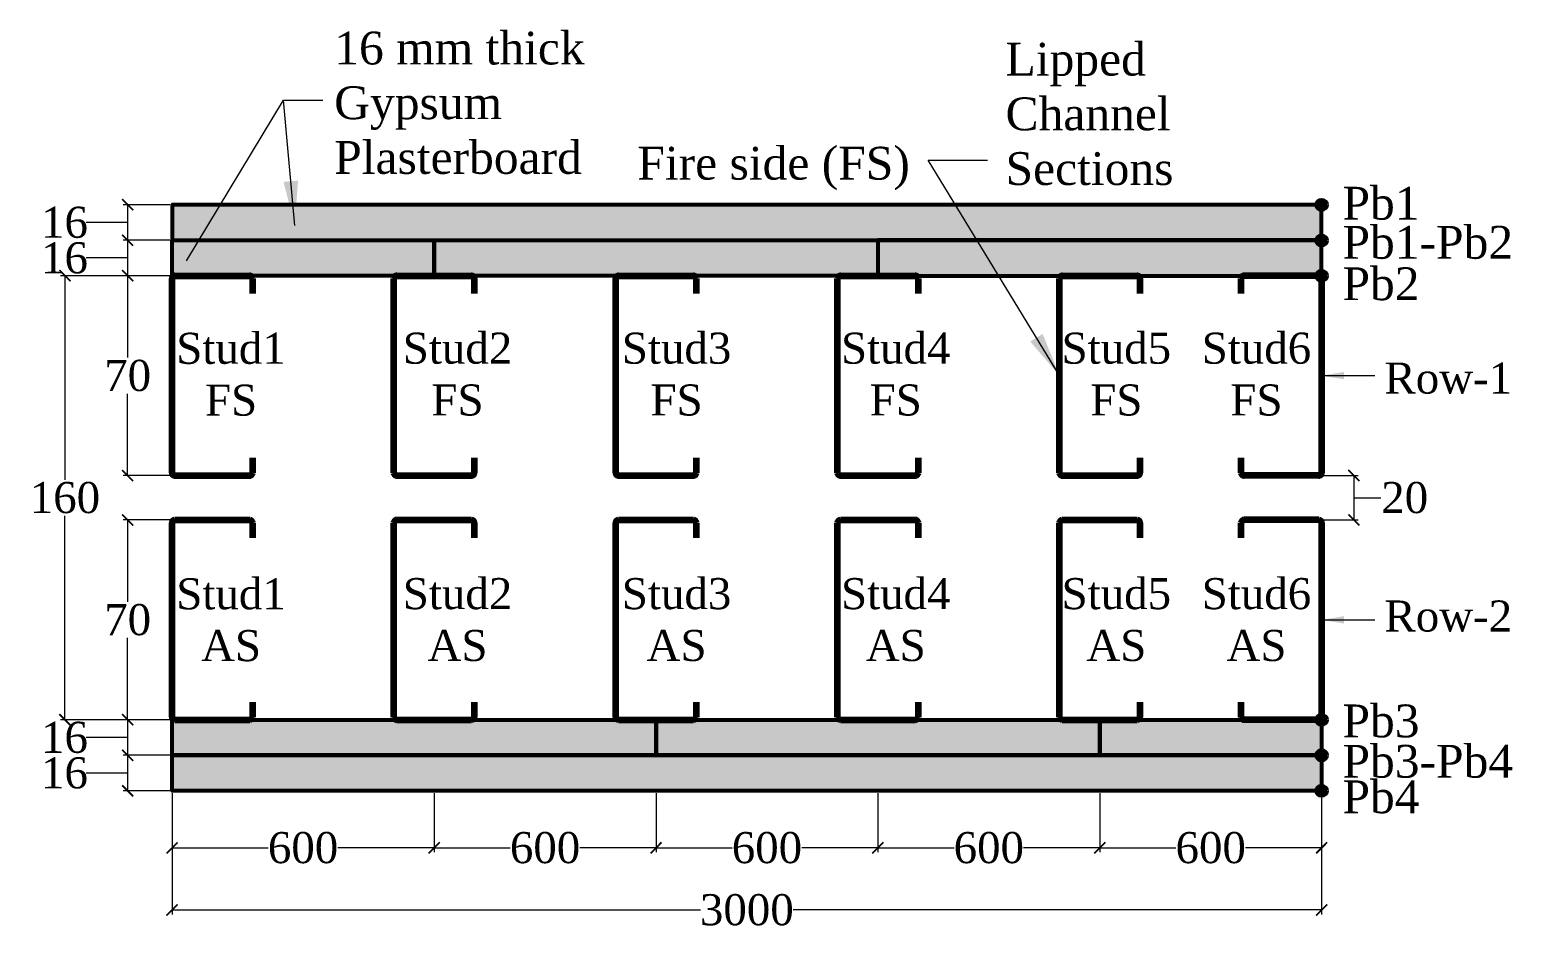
# Model space of a CAD drawing. Header units: millimetres. Extents: x 1095 to 7419, y -378 to 5598.
# Drawn here: x 4760 to 5428, y 315 to 721 of the extents above; entities that cross this region are included whole.
import ezdxf

# ---------------------------------------------------------------- set-up
doc = ezdxf.new("R2010")
doc.units = ezdxf.units.MM
doc.header["$PDMODE"] = 34
doc.layers.get('0').update_dxf_attribs({"lineweight": 9})
doc.layers.get('Defpoints').update_dxf_attribs({"color": 255})
doc.styles.get("Standard").update_dxf_attribs({"font": 'times.ttf'})
doc.dimstyles.new('Times new roman', dxfattribs={"dimtxt": 14, "dimasz": 5, "dimexe": 2, "dimexo": 1, "dimgap": 1, "dimtad": 0, "dimtih": 1, "dimtoh": 1, "dimtxsty": 'Standard', "dimblk": 'ARCHTICK', "dimcen": 0, "dimclrd": 256, "dimclre": 256, "dimadec": 0, "dimazin": 0, "dimtfac": 1, "dimtmove": 0, "dimatfit": 3, "dimfxl": 1, "dimlwd": -1, "dimlwe": -1, "dimarcsym": 0})

# ---------------------------------------------------------------- blocks, each defined once
blk = doc.blocks.new('Stud')
at = {"lineweight": 120}
for p, q in [((4631.49, 1757.6), (4665.24, 1757.6)), ((4630.24, 1668.85), (4630.24, 1756.35)), ((4666.49, 1756.35), (4666.49, 1749.6)), ((4666.49, 1675.6), (4666.49, 1668.85)), ((4631.49, 1667.6), (4665.24, 1667.6))]:
    blk.add_line(p, q, dxfattribs=at)
for centre, start, end in [((4631.49, 1756.35), 90, 180), ((4665.24, 1756.35), 0, 90), ((4631.49, 1668.85), 180, 270), ((4665.24, 1668.85), 270, 0)]:
    blk.add_arc(centre, 1.25, start, end, dxfattribs=at)
blk = doc.blocks.new('_ArchTick')
at = {"color": 0, "linetype": 'ByBlock', "const_width": 0.15}
blk.add_lwpolyline([(-0.5, -0.5), (0.5, 0.5)], dxfattribs=at)
blk = doc.blocks.new('*D135')
at = {"transparency": 16777216}
for p, q in [((4822.9, 610.03), (4801.9, 610.03)), ((4803.9, 610.03), (4803.9, 573.17)), ((4803.9, 520.03), (4803.9, 556.88)), ((4822.9, 520.03), (4801.9, 520.03))]:
    blk.add_line(p, q, dxfattribs=at)
at = {"layer": 'Defpoints', "color": 0, "lineweight": 53, "transparency": 16777216}
for p in [(4823.9, 610.03), (4803.9, 520.03), (4823.9, 520.03)]:
    blk.add_point(p, dxfattribs=at)
at = {"transparency": 16777216, "xscale": 5, "yscale": 5, "zscale": 5}
for p, rotation in [((4803.9, 610.03), 90), ((4803.9, 520.03), 270)]:
    blk.add_blockref('_ArchTick', p, dxfattribs=dict(at, rotation=rotation))
at = {"color": 0, "lineweight": 53, "transparency": 16777216, "insert": (4803.9, 565.03), "char_height": 14, "attachment_point": 5}
blk.add_mtext('70', dxfattribs=at)
blk = doc.blocks.new('*D136')
at = {"transparency": 16777216}
for p, q in [((4822.9, 626.03), (4801.9, 626.03)), ((4803.9, 626.03), (4803.9, 610.03)), ((4787.16, 618.03), (4785.16, 618.03)), ((4803.9, 618.03), (4787.16, 618.03)), ((4822.9, 610.03), (4801.9, 610.03))]:
    blk.add_line(p, q, dxfattribs=at)
at = {"layer": 'Defpoints', "color": 0, "lineweight": 53, "transparency": 16777216}
for p in [(4823.9, 626.03), (4803.9, 610.03), (4823.9, 610.03)]:
    blk.add_point(p, dxfattribs=at)
at = {"transparency": 16777216, "xscale": 5, "yscale": 5, "zscale": 5}
for p, rotation in [((4803.9, 626.03), 90), ((4803.9, 610.03), 270)]:
    blk.add_blockref('_ArchTick', p, dxfattribs=dict(at, rotation=rotation))
at = {"color": 0, "lineweight": 53, "transparency": 16777216, "insert": (4775.44, 618.03), "char_height": 14, "attachment_point": 5}
blk.add_mtext('16', dxfattribs=at)
blk = doc.blocks.new('*D137')
at = {"transparency": 16777216}
for p, q in [((4822.9, 642.03), (4801.9, 642.03)), ((4803.9, 642.03), (4803.9, 626.03)), ((4787.16, 634.03), (4785.16, 634.03)), ((4803.9, 634.03), (4787.16, 634.03)), ((4822.9, 626.03), (4801.9, 626.03))]:
    blk.add_line(p, q, dxfattribs=at)
at = {"layer": 'Defpoints', "color": 0, "lineweight": 53, "transparency": 16777216}
for p in [(4823.9, 642.03), (4803.9, 626.03), (4823.9, 626.03)]:
    blk.add_point(p, dxfattribs=at)
at = {"transparency": 16777216, "xscale": 5, "yscale": 5, "zscale": 5}
for p, rotation in [((4803.9, 642.03), 90), ((4803.9, 626.03), 270)]:
    blk.add_blockref('_ArchTick', p, dxfattribs=dict(at, rotation=rotation))
at = {"color": 0, "lineweight": 53, "transparency": 16777216, "insert": (4775.44, 634.03), "char_height": 14, "attachment_point": 5}
blk.add_mtext('16', dxfattribs=at)
blk = doc.blocks.new('*D138')
at = {"transparency": 16777216}
for p, q in [((4822.9, 394.03), (4801.9, 394.03)), ((4803.9, 394.03), (4803.9, 378.03)), ((4787.16, 386.03), (4785.16, 386.03)), ((4803.9, 386.03), (4787.16, 386.03)), ((4822.9, 378.03), (4801.9, 378.03))]:
    blk.add_line(p, q, dxfattribs=at)
at = {"layer": 'Defpoints', "color": 0, "lineweight": 53, "transparency": 16777216}
for p in [(4823.9, 394.03), (4803.9, 378.03), (4823.9, 378.03)]:
    blk.add_point(p, dxfattribs=at)
at = {"transparency": 16777216, "xscale": 5, "yscale": 5, "zscale": 5}
for p, rotation in [((4803.9, 394.03), 90), ((4803.9, 378.03), 270)]:
    blk.add_blockref('_ArchTick', p, dxfattribs=dict(at, rotation=rotation))
at = {"color": 0, "lineweight": 53, "transparency": 16777216, "insert": (4775.44, 386.03), "char_height": 14, "attachment_point": 5}
blk.add_mtext('16', dxfattribs=at)
blk = doc.blocks.new('*D139')
at = {"transparency": 16777216}
for p, q in [((4822.9, 410.03), (4801.9, 410.03)), ((4803.9, 410.03), (4803.9, 394.03)), ((4787.16, 402.03), (4785.16, 402.03)), ((4803.9, 402.03), (4787.16, 402.03)), ((4822.9, 394.03), (4801.9, 394.03))]:
    blk.add_line(p, q, dxfattribs=at)
at = {"layer": 'Defpoints', "color": 0, "lineweight": 53, "transparency": 16777216}
for p in [(4823.9, 410.03), (4803.9, 394.03), (4823.9, 394.03)]:
    blk.add_point(p, dxfattribs=at)
at = {"transparency": 16777216, "xscale": 5, "yscale": 5, "zscale": 5}
for p, rotation in [((4803.9, 410.03), 90), ((4803.9, 394.03), 270)]:
    blk.add_blockref('_ArchTick', p, dxfattribs=dict(at, rotation=rotation))
at = {"color": 0, "lineweight": 53, "transparency": 16777216, "insert": (4775.44, 402.03), "char_height": 14, "attachment_point": 5}
blk.add_mtext('16', dxfattribs=at)
blk = doc.blocks.new('*D148')
at = {"transparency": 16777216}
for p, q in [((4823.9, 377.03), (4823.9, 322.37)), ((5342.03, 377.03), (5342.03, 322.37)), ((4823.9, 324.37), (5062.08, 324.37)), ((5342.03, 324.37), (5103.85, 324.37))]:
    blk.add_line(p, q, dxfattribs=at)
at = {"layer": 'Defpoints', "color": 0, "lineweight": 53, "transparency": 16777216}
for p in [(4823.9, 378.03), (5342.03, 378.03), (5342.03, 324.37)]:
    blk.add_point(p, dxfattribs=at)
at = {"transparency": 16777216, "xscale": 5, "yscale": 5, "zscale": 5, "rotation": 180}
blk.add_blockref('_ArchTick', (4823.9, 324.37), dxfattribs=at)
at = {"transparency": 16777216, "xscale": 5, "yscale": 5, "zscale": 5}
blk.add_blockref('_ArchTick', (5342.03, 324.37), dxfattribs=at)
at = {"color": 0, "lineweight": 53, "transparency": 16777216, "insert": (5082.97, 324.37), "char_height": 14, "attachment_point": 5}
blk.add_mtext('3000', dxfattribs=at)
blk = doc.blocks.new('*D140')
at = {"transparency": 16777216}
for p, q in [((4823.9, 377.03), (4823.9, 350.34)), ((4942.03, 377.03), (4942.03, 350.34)), ((4823.9, 352.34), (4867.27, 352.34)), ((4942.03, 352.34), (4898.66, 352.34))]:
    blk.add_line(p, q, dxfattribs=at)
at = {"layer": 'Defpoints', "color": 0, "lineweight": 53, "transparency": 16777216}
for p in [(4823.9, 378.03), (4942.03, 378.03), (4942.03, 352.34)]:
    blk.add_point(p, dxfattribs=at)
at = {"transparency": 16777216, "xscale": 5, "yscale": 5, "zscale": 5, "rotation": 180}
blk.add_blockref('_ArchTick', (4823.9, 352.34), dxfattribs=at)
at = {"transparency": 16777216, "xscale": 5, "yscale": 5, "zscale": 5}
blk.add_blockref('_ArchTick', (4942.03, 352.34), dxfattribs=at)
at = {"color": 0, "lineweight": 53, "transparency": 16777216, "insert": (4882.97, 352.34), "char_height": 14, "attachment_point": 5}
blk.add_mtext('600', dxfattribs=at)
blk = doc.blocks.new('*D141')
at = {"transparency": 16777216}
for p, q in [((4942.03, 377.03), (4942.03, 350.34)), ((5042.03, 377.03), (5042.03, 350.34)), ((4942.03, 352.34), (4976.34, 352.34)), ((5042.03, 352.34), (5007.72, 352.34))]:
    blk.add_line(p, q, dxfattribs=at)
at = {"layer": 'Defpoints', "color": 0, "lineweight": 53, "transparency": 16777216}
for p in [(4942.03, 378.03), (5042.03, 378.03), (5042.03, 352.34)]:
    blk.add_point(p, dxfattribs=at)
at = {"transparency": 16777216, "xscale": 5, "yscale": 5, "zscale": 5, "rotation": 180}
blk.add_blockref('_ArchTick', (4942.03, 352.34), dxfattribs=at)
at = {"transparency": 16777216, "xscale": 5, "yscale": 5, "zscale": 5}
blk.add_blockref('_ArchTick', (5042.03, 352.34), dxfattribs=at)
at = {"color": 0, "lineweight": 53, "transparency": 16777216, "insert": (4992.03, 352.34), "char_height": 14, "attachment_point": 5}
blk.add_mtext('600', dxfattribs=at)
blk = doc.blocks.new('*D142')
at = {"transparency": 16777216}
for p, q in [((5042.03, 377.03), (5042.03, 350.34)), ((5142.03, 377.03), (5142.03, 350.34)), ((5042.03, 352.34), (5076.34, 352.34)), ((5142.03, 352.34), (5107.72, 352.34))]:
    blk.add_line(p, q, dxfattribs=at)
at = {"layer": 'Defpoints', "color": 0, "lineweight": 53, "transparency": 16777216}
for p in [(5042.03, 378.03), (5142.03, 378.03), (5142.03, 352.34)]:
    blk.add_point(p, dxfattribs=at)
at = {"transparency": 16777216, "xscale": 5, "yscale": 5, "zscale": 5, "rotation": 180}
blk.add_blockref('_ArchTick', (5042.03, 352.34), dxfattribs=at)
at = {"transparency": 16777216, "xscale": 5, "yscale": 5, "zscale": 5}
blk.add_blockref('_ArchTick', (5142.03, 352.34), dxfattribs=at)
at = {"color": 0, "lineweight": 53, "transparency": 16777216, "insert": (5092.03, 352.34), "char_height": 14, "attachment_point": 5}
blk.add_mtext('600', dxfattribs=at)
blk = doc.blocks.new('*D143')
at = {"transparency": 16777216}
for p, q in [((5142.03, 377.03), (5142.03, 350.34)), ((5242.03, 377.03), (5242.03, 350.34)), ((5142.03, 352.34), (5176.34, 352.34)), ((5242.03, 352.34), (5207.72, 352.34))]:
    blk.add_line(p, q, dxfattribs=at)
at = {"layer": 'Defpoints', "color": 0, "lineweight": 53, "transparency": 16777216}
for p in [(5142.03, 378.03), (5242.03, 378.03), (5242.03, 352.34)]:
    blk.add_point(p, dxfattribs=at)
at = {"transparency": 16777216, "xscale": 5, "yscale": 5, "zscale": 5, "rotation": 180}
blk.add_blockref('_ArchTick', (5142.03, 352.34), dxfattribs=at)
at = {"transparency": 16777216, "xscale": 5, "yscale": 5, "zscale": 5}
blk.add_blockref('_ArchTick', (5242.03, 352.34), dxfattribs=at)
at = {"color": 0, "lineweight": 53, "transparency": 16777216, "insert": (5192.03, 352.34), "char_height": 14, "attachment_point": 5}
blk.add_mtext('600', dxfattribs=at)
blk = doc.blocks.new('*D144')
at = {"transparency": 16777216}
for p, q in [((5242.03, 377.03), (5242.03, 350.34)), ((5342.03, 377.03), (5342.03, 350.34)), ((5242.03, 352.34), (5276.34, 352.34)), ((5342.03, 352.34), (5307.72, 352.34))]:
    blk.add_line(p, q, dxfattribs=at)
at = {"layer": 'Defpoints', "color": 0, "lineweight": 53, "transparency": 16777216}
for p in [(5242.03, 378.03), (5342.03, 378.03), (5342.03, 352.34)]:
    blk.add_point(p, dxfattribs=at)
at = {"transparency": 16777216, "xscale": 5, "yscale": 5, "zscale": 5, "rotation": 180}
blk.add_blockref('_ArchTick', (5242.03, 352.34), dxfattribs=at)
at = {"transparency": 16777216, "xscale": 5, "yscale": 5, "zscale": 5}
blk.add_blockref('_ArchTick', (5342.03, 352.34), dxfattribs=at)
at = {"color": 0, "lineweight": 53, "transparency": 16777216, "insert": (5292.03, 352.34), "char_height": 14, "attachment_point": 5}
blk.add_mtext('600', dxfattribs=at)
blk = doc.blocks.new('*D134')
at = {"transparency": 16777216}
for p, q in [((4822.9, 500.03), (4801.9, 500.03)), ((4803.9, 500.03), (4803.9, 463.17)), ((4803.9, 410.03), (4803.9, 446.88)), ((4822.9, 410.03), (4801.9, 410.03))]:
    blk.add_line(p, q, dxfattribs=at)
at = {"layer": 'Defpoints', "color": 0, "lineweight": 53, "transparency": 16777216}
for p in [(4823.9, 500.03), (4803.9, 410.03), (4823.9, 410.03)]:
    blk.add_point(p, dxfattribs=at)
at = {"transparency": 16777216, "xscale": 5, "yscale": 5, "zscale": 5}
for p, rotation in [((4803.9, 500.03), 90), ((4803.9, 410.03), 270)]:
    blk.add_blockref('_ArchTick', p, dxfattribs=dict(at, rotation=rotation))
at = {"color": 0, "lineweight": 53, "transparency": 16777216, "insert": (4803.9, 455.03), "char_height": 14, "attachment_point": 5}
blk.add_mtext('70', dxfattribs=at)
blk = doc.blocks.new('*D145')
at = {"transparency": 16777216}
for p, q in [((4822.9, 626.03), (4801.9, 626.03)), ((4803.9, 626.03), (4803.9, 610.03)), ((4787.16, 618.03), (4785.16, 618.03)), ((4803.9, 618.03), (4787.16, 618.03)), ((4822.9, 610.03), (4801.9, 610.03))]:
    blk.add_line(p, q, dxfattribs=at)
at = {"layer": 'Defpoints', "color": 0, "lineweight": 53, "transparency": 16777216}
for p in [(4823.9, 626.03), (4803.9, 610.03), (4823.9, 610.03)]:
    blk.add_point(p, dxfattribs=at)
at = {"transparency": 16777216, "xscale": 5, "yscale": 5, "zscale": 5}
for p, rotation in [((4803.9, 626.03), 90), ((4803.9, 610.03), 270)]:
    blk.add_blockref('_ArchTick', p, dxfattribs=dict(at, rotation=rotation))
at = {"color": 0, "lineweight": 53, "transparency": 16777216, "insert": (4775.44, 618.03), "char_height": 14, "attachment_point": 5}
blk.add_mtext('16', dxfattribs=at)
blk = doc.blocks.new('*D146')
at = {"transparency": 16777216}
for p, q in [((4822.9, 642.03), (4801.9, 642.03)), ((4803.9, 642.03), (4803.9, 626.03)), ((4787.16, 634.03), (4785.16, 634.03)), ((4803.9, 634.03), (4787.16, 634.03)), ((4822.9, 626.03), (4801.9, 626.03))]:
    blk.add_line(p, q, dxfattribs=at)
at = {"layer": 'Defpoints', "color": 0, "lineweight": 53, "transparency": 16777216}
for p in [(4823.9, 642.03), (4803.9, 626.03), (4823.9, 626.03)]:
    blk.add_point(p, dxfattribs=at)
at = {"transparency": 16777216, "xscale": 5, "yscale": 5, "zscale": 5}
for p, rotation in [((4803.9, 642.03), 90), ((4803.9, 626.03), 270)]:
    blk.add_blockref('_ArchTick', p, dxfattribs=dict(at, rotation=rotation))
at = {"color": 0, "lineweight": 53, "transparency": 16777216, "insert": (4775.44, 634.03), "char_height": 14, "attachment_point": 5}
blk.add_mtext('16', dxfattribs=at)
blk = doc.blocks.new('*D147')
at = {"transparency": 16777216}
for p, q in [((4822.9, 610.03), (4773.64, 610.03)), ((4775.64, 610.03), (4775.64, 518.15)), ((4775.64, 410.03), (4775.64, 501.9)), ((4822.9, 410.03), (4773.64, 410.03))]:
    blk.add_line(p, q, dxfattribs=at)
at = {"layer": 'Defpoints', "color": 0, "lineweight": 53, "transparency": 16777216}
for p in [(4823.9, 610.03), (4775.64, 410.03), (4823.9, 410.03)]:
    blk.add_point(p, dxfattribs=at)
at = {"transparency": 16777216, "xscale": 5, "yscale": 5, "zscale": 5}
for p, rotation in [((4775.64, 610.03), 90), ((4775.64, 410.03), 270)]:
    blk.add_blockref('_ArchTick', p, dxfattribs=dict(at, rotation=rotation))
at = {"color": 0, "lineweight": 53, "transparency": 16777216, "insert": (4775.64, 510.03), "char_height": 14, "attachment_point": 5}
blk.add_mtext('160', dxfattribs=at)
blk = doc.blocks.new('*D149')
at = {"transparency": 16777216}
for p, q in [((5341.78, 520.03), (5358.54, 520.03)), ((5356.54, 520.03), (5356.54, 500.03)), ((5356.54, 510.03), (5366.72, 510.03)), ((5366.72, 510.03), (5368.72, 510.03)), ((5341.78, 500.03), (5358.54, 500.03))]:
    blk.add_line(p, q, dxfattribs=at)
at = {"layer": 'Defpoints', "color": 0, "lineweight": 53, "transparency": 16777216}
for p in [(5340.78, 520.03), (5340.78, 500.03), (5356.54, 500.03)]:
    blk.add_point(p, dxfattribs=at)
at = {"transparency": 16777216, "xscale": 5, "yscale": 5, "zscale": 5}
for p, rotation in [((5356.54, 520.03), 90), ((5356.54, 500.03), 270)]:
    blk.add_blockref('_ArchTick', p, dxfattribs=dict(at, rotation=rotation))
at = {"color": 0, "lineweight": 53, "transparency": 16777216, "insert": (5379.46, 510.03), "char_height": 14, "attachment_point": 5}
blk.add_mtext('20', dxfattribs=at)

msp = doc.modelspace()

# ---------------------------------------------------------------- hatches: boundary and pattern name
at = {"lineweight": 53, "true_color": 0xf7abae}
h = msp.add_hatch(color=241, dxfattribs=at)
h.dxf.hatch_style = 1
h.paths.add_polyline_path([(4823.904, 642.026), (4823.904, 626.026), (5342.029, 626.026), (5342.029, 642.026)])
at = {"lineweight": 53, "true_color": 0x2776bb}
h = msp.add_hatch(color=152, dxfattribs=at)
h.dxf.hatch_style = 1
h.paths.add_polyline_path([(5344.332, 641.959, 1), (5339.726, 641.959, 1)])
h = msp.add_hatch(color=152, dxfattribs=at)
h.dxf.hatch_style = 1
h.paths.add_polyline_path([(5344.332, 625.959, 1), (5339.726, 625.959, 1)])
at = {"lineweight": 53, "true_color": 0xf7abae}
h = msp.add_hatch(color=241, dxfattribs=at)
h.dxf.hatch_style = 1
h.paths.add_polyline_path([(4942.029, 610.026), (4942.029, 626.026), (4823.904, 626.026), (4823.904, 610.026)])
h = msp.add_hatch(color=241, dxfattribs=at)
h.dxf.hatch_style = 1
h.paths.add_polyline_path([(4942.029, 626.026), (4942.029, 610.026), (5142.029, 610.026), (5142.029, 626.026)])
h = msp.add_hatch(color=241, dxfattribs=at)
h.dxf.hatch_style = 1
h.paths.add_polyline_path([(5342.029, 610.026), (5342.029, 626.026), (5142.029, 626.026), (5142.029, 610.026)])
at = {"lineweight": 53, "true_color": 0x2776bb}
h = msp.add_hatch(color=152, dxfattribs=at)
h.dxf.hatch_style = 1
h.paths.add_polyline_path([(5344.332, 609.959, 1), (5339.726, 609.959, 1)])
at = {"lineweight": 53, "true_color": 0xf7abae}
h = msp.add_hatch(color=241, dxfattribs=at)
h.dxf.hatch_style = 1
h.paths.add_polyline_path([(5042.029, 410.026), (4823.904, 410.026), (4823.904, 394.026), (5042.029, 394.026)])
h = msp.add_hatch(color=241, dxfattribs=at)
h.dxf.hatch_style = 1
h.paths.add_polyline_path([(5242.029, 410.026), (5042.029, 410.026), (5042.029, 394.026), (5242.029, 394.026)])
h = msp.add_hatch(color=241, dxfattribs=at)
h.dxf.hatch_style = 1
h.paths.add_polyline_path([(5342.029, 394.026), (5342.029, 410.026), (5242.029, 410.026), (5242.029, 394.026)])
at = {"lineweight": 53, "true_color": 0x2776bb}
h = msp.add_hatch(color=152, dxfattribs=at)
h.dxf.hatch_style = 1
h.paths.add_polyline_path([(5344.332, 410.026, 1), (5339.726, 410.026, 1)])
h = msp.add_hatch(color=152, dxfattribs=at)
h.dxf.hatch_style = 1
h.paths.add_polyline_path([(5344.332, 394.026, 1), (5339.726, 394.026, 1)])
at = {"lineweight": 53, "true_color": 0xf7abae}
h = msp.add_hatch(color=241, dxfattribs=at)
h.dxf.hatch_style = 1
h.paths.add_polyline_path([(5342.029, 378.026), (5342.029, 394.026), (4823.904, 394.026), (4823.904, 378.026)])
at = {"lineweight": 53, "true_color": 0x2776bb}
h = msp.add_hatch(color=152, dxfattribs=at)
h.dxf.hatch_style = 1
h.paths.add_polyline_path([(5344.332, 378.026, 1), (5339.726, 378.026, 1)])

# ---------------------------------------------------------------- linework, layer by layer
at = {"lineweight": 53}
for points in [[(4823.904, 626.026), (5342.029, 626.026), (5342.029, 642.026), (4823.904, 642.026)], [(4942.029, 610.026), (4823.904, 610.026), (4823.904, 626.026), (4942.029, 626.026)], [(4942.029, 626.026), (5142.029, 626.026), (5142.029, 610.026), (4942.029, 610.026)], [(5142.029, 610.026), (5342.029, 610.026), (5342.029, 626.026), (5142.029, 626.026)], [(4823.904, 410.026), (5042.029, 410.026), (5042.029, 394.026), (4823.904, 394.026)], [(5042.029, 410.026), (5242.029, 410.026), (5242.029, 394.026), (5042.029, 394.026)], [(5242.029, 410.026), (5342.029, 410.026), (5342.029, 394.026), (5242.029, 394.026)], [(4823.904, 394.026), (5342.029, 394.026), (5342.029, 378.026), (4823.904, 378.026)]]:
    msp.add_lwpolyline(points, close=True, dxfattribs=at)
for centre in [(5342.029, 641.959), (5342.029, 625.959), (5342.029, 609.959), (5342.029, 410.026), (5342.029, 394.026), (5342.029, 378.026)]:
    msp.add_circle(centre, 2.303, dxfattribs=at)

# ---------------------------------------------------------------- block references
at = {"lineweight": -3}
for p in [(193.659, -1147.577), (293.659, -1147.577), (393.659, -1147.577), (493.659, -1147.577), (593.659, -1147.577), (193.659, -1257.577), (293.659, -1257.577), (393.659, -1257.577), (493.659, -1257.577), (593.659, -1257.577)]:
    msp.add_blockref('Stud', p, dxfattribs=at)
at = {"lineweight": -3, "rotation": 180}
for p in [(9972.274, 2277.629), (9972.274, 2167.629)]:
    msp.add_blockref('Stud', p, dxfattribs=at)

# ---------------------------------------------------------------- texts
at = {"lineweight": 53, "attachment_point": 1}
for s, insert, char_height, width in [('16 mm thick Gypsum Plasterboard', (4897.009, 719.992), 14.7814, 115.93848), ('Lipped Channel Sections', (5199.568, 714.99), 14.7814, 68.45472), ('Fire side (FS)', (5033.636, 668.118), 14.7814, 121.64572), ('Pb1', (5351.403, 650.105), 14.7814, 41.76421), ('Pb1-Pb2', (5351.403, 632.488), 14.7814, 41.76421), ('Pb2', (5351.403, 613.823), 14.7814, 41.76421), ('\\pxqc;Stud1\\PFS', (4829.62, 584.355), 14, 41.76421), ('\\pxqc;Stud2\\PFS', (4931.692, 584.421), 14, 41.76421), ('\\pxqc;Stud3\\PFS', (5030.417, 584.421), 14, 41.76421), ('\\pxqc;Stud4\\PFS', (5129.199, 584.421), 14, 41.76421), ('\\pxqc;Stud5\\PFS', (5228.615, 584.421), 14, 41.76421), ('\\pxqc;Stud6\\PFS', (5291.764, 584.421), 14, 41.76421), ('Row-1', (5370.332, 570.947), 14, 90.08321), ('\\pxqc;Stud1\\PAS', (4829.62, 473.781), 14, 41.76421), ('\\pxqc;Stud2\\PAS', (4931.692, 473.848), 14, 41.76421), ('\\pxqc;Stud3\\PAS', (5030.417, 473.848), 14, 41.76421), ('\\pxqc;Stud4\\PAS', (5129.199, 473.848), 14, 41.76421), ('\\pxqc;Stud5\\PAS', (5228.615, 473.848), 14, 41.76421), ('\\pxqc;Stud6\\PAS', (5291.764, 473.848), 14, 41.76421), ('Row-2', (5370.332, 463.769), 14, 90.08321), ('Pb3', (5351.403, 416.906), 14.7814, 41.76421), ('Pb3-Pb4', (5351.403, 398.73), 14.7814, 41.76421), ('Pb4', (5351.403, 382.73), 14.7814, 41.76421)]:
    msp.add_mtext(s, dxfattribs=dict(at, insert=insert, char_height=char_height, width=width))

# ---------------------------------------------------------------- dimensions: what is measured, and where the dimension line sits
at = {"lineweight": 53}
for base, p1, p2, picture, middle in [((4803.904, 626.026), (4823.904, 642.026), (4823.904, 626.026), '*D137', (4784.162, 634.026)), ((4803.904, 626.026), (4823.904, 642.026), (4823.904, 626.026), '*D146', (4784.162, 634.026)), ((4803.904, 610.026), (4823.904, 626.026), (4823.904, 610.026), '*D136', (4784.162, 618.026)), ((4803.904, 610.026), (4823.904, 626.026), (4823.904, 610.026), '*D145', (4784.162, 618.026)), ((4803.904, 394.026), (4823.904, 410.026), (4823.904, 394.026), '*D139', (4784.162, 402.026)), ((4803.904, 378.026), (4823.904, 394.026), (4823.904, 378.026), '*D138', (4784.162, 386.026))]:
    dim = msp.add_linear_dim(base=base, p1=p1, p2=p2, angle=90, dimstyle='Times new roman', override={"dimtmove": 1}, dxfattribs=at)
    dim.commit()
    dim.dimension.update_dxf_attribs({"geometry": picture, "text_midpoint": middle})
dim = msp.add_linear_dim(base=(4775.64, 410.026), p1=(4823.904, 610.026), p2=(4823.904, 410.026), angle=90, text='160', dimstyle='Times new roman', override={"dimtmove": 1}, dxfattribs=at)
dim.commit()
dim.dimension.update_dxf_attribs({"geometry": '*D147', "text_midpoint": (4775.64, 510.026)})
for base, p1, p2, picture, middle in [((4803.904, 520.026), (4823.904, 610.026), (4823.904, 520.026), '*D135', (4803.904, 565.026)), ((4803.904, 410.026), (4823.904, 500.026), (4823.904, 410.026), '*D134', (4803.904, 455.026))]:
    dim = msp.add_linear_dim(base=base, p1=p1, p2=p2, angle=90, text='70', dimstyle='Times new roman', dxfattribs=at)
    dim.commit()
    dim.dimension.update_dxf_attribs({"geometry": picture, "text_midpoint": middle})
dim = msp.add_linear_dim(base=(5356.539, 500.026), p1=(5340.779, 520.026), p2=(5340.779, 500.026), angle=90, dimstyle='Times new roman', override={"dimtmove": 1}, dxfattribs=at)
dim.commit()
dim.dimension.update_dxf_attribs({"geometry": '*D149', "text_midpoint": (5369.717, 510.026), "dimtype": 160})
for base, p2, text, picture, middle in [((5342.029, 324.371), (5342.029, 378.026), '3000', '*D148', (5082.966, 324.371)), ((4942.029, 352.344), (4942.029, 378.026), '600', '*D140', (4882.966, 352.344))]:
    dim = msp.add_linear_dim(base=base, p1=(4823.904, 378.026), p2=p2, text=text, dimstyle='Times new roman', dxfattribs=at)
    dim.commit()
    dim.dimension.update_dxf_attribs({"geometry": picture, "text_midpoint": middle})
for base, p1, p2, picture, middle in [((5042.029, 352.344), (4942.029, 378.026), (5042.029, 378.026), '*D141', (4992.029, 352.344)), ((5142.029, 352.344), (5042.029, 378.026), (5142.029, 378.026), '*D142', (5092.029, 352.344)), ((5242.029, 352.344), (5142.029, 378.026), (5242.029, 378.026), '*D143', (5192.029, 352.344)), ((5342.029, 352.344), (5242.029, 378.026), (5342.029, 378.026), '*D144', (5292.029, 352.344))]:
    dim = msp.add_linear_dim(base=base, p1=p1, p2=p2, text='600', dimstyle='Times new roman', override={"dimtmove": 1}, dxfattribs=at)
    dim.commit()
    dim.dimension.update_dxf_attribs({"geometry": picture, "text_midpoint": middle})

# ---------------------------------------------------------------- leaders
for points, override in [([(4830.423, 616.682), (4874.2, 689.1), (4891.815, 689.1)], {"dimasz": 20}), ([(4879.204, 632.671), (4874.2, 689.1)], {"dimasz": 20}), ([(5223.904, 565.026), (5164.634, 662.157), (5191.502, 662.157)], {"dimasz": 20}), ([(5342.029, 565.026), (5365.958, 565.026)], {"dimasz": 10, "dimgap": 1, "dimtad": 0}), ([(5342.029, 455.026), (5365.958, 455.026)], {"dimasz": 10, "dimgap": 1, "dimtad": 0})]:
    msp.add_leader(points, dimstyle='Times new roman', override=override, dxfattribs=at)

doc.saveas('drawing.dxf')
